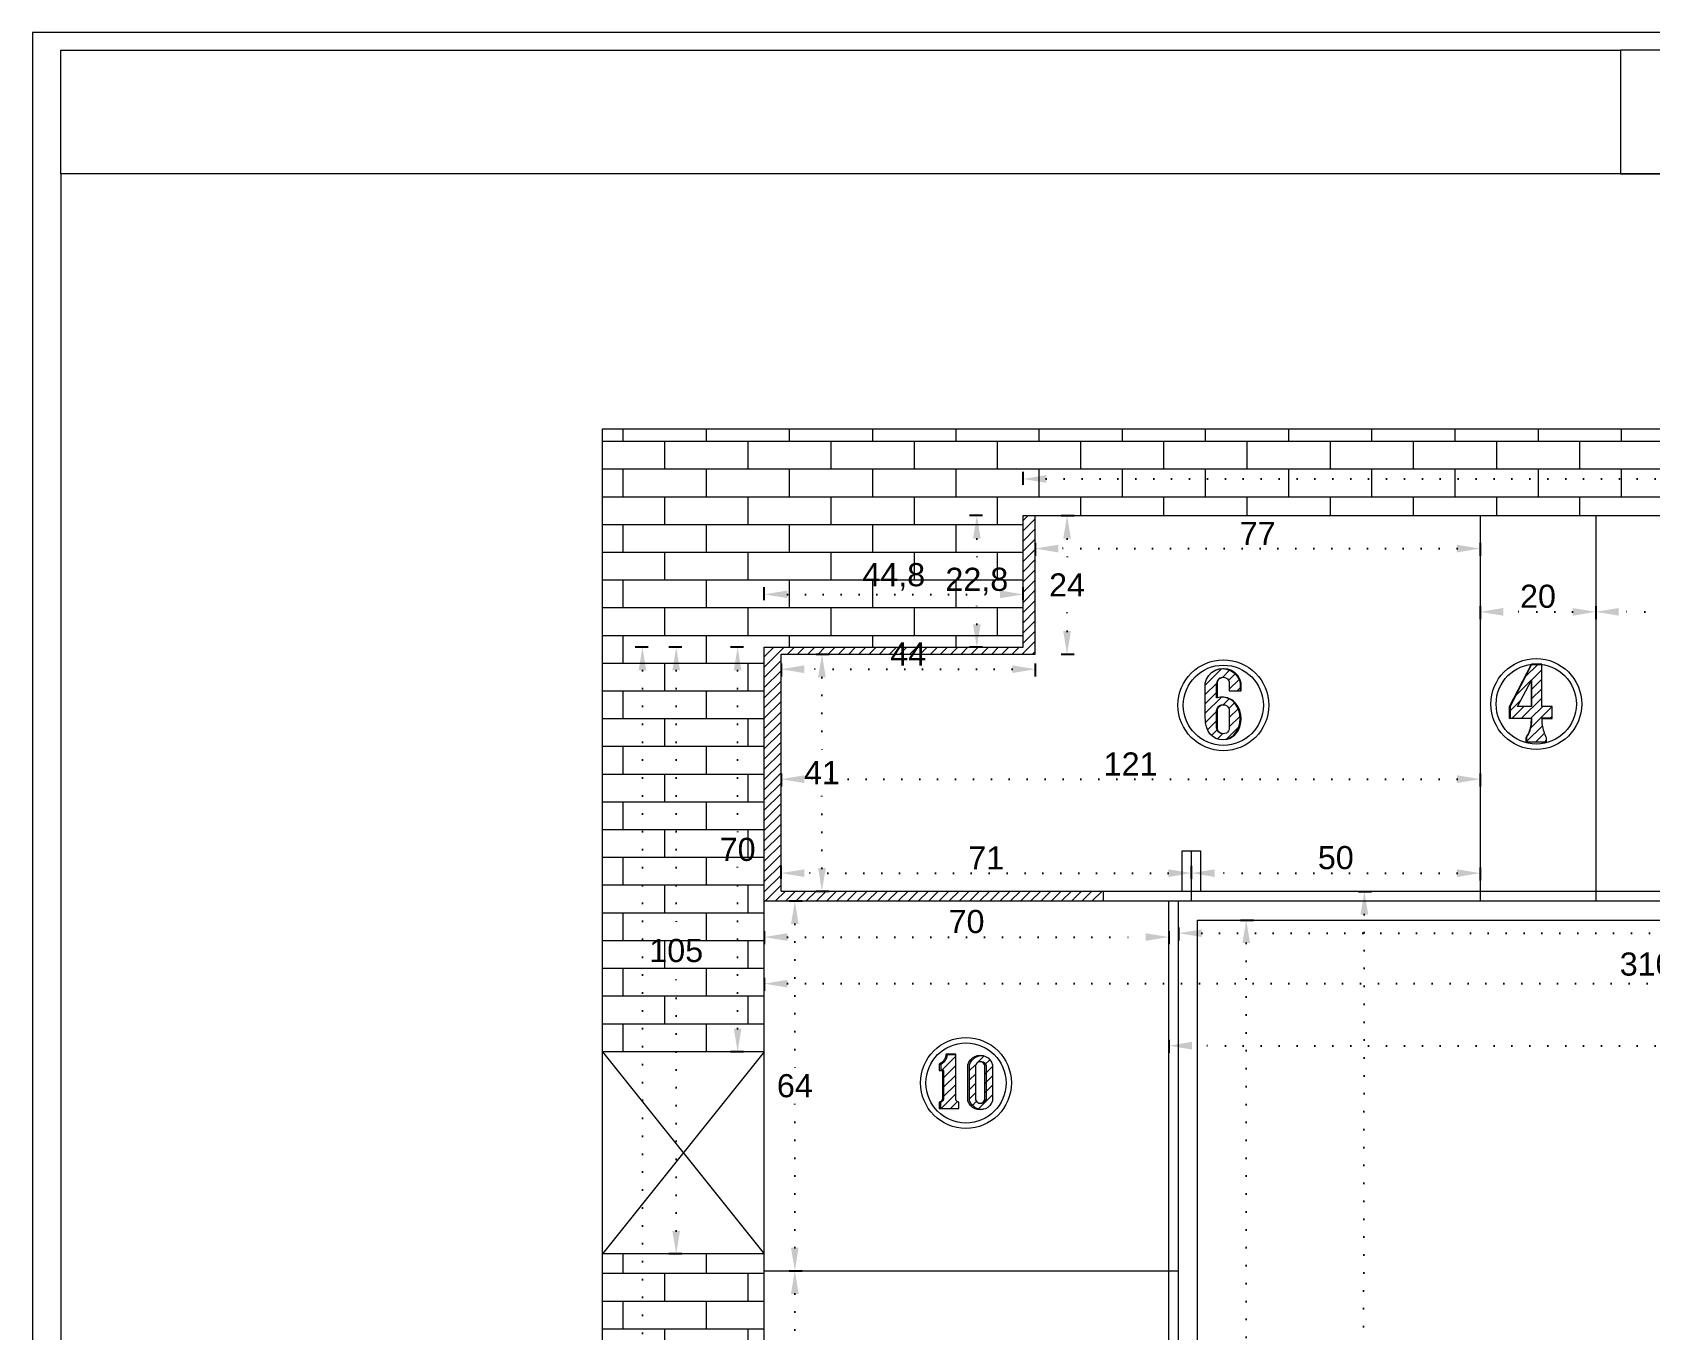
# Model space of a CAD drawing. Header units: inches. Extents: x 352 to 11605, y -941 to 2503.
# Drawn here: x 5554.4 to 5834.4, y -4.3 to 220.2 of the extents above; entities that cross this region are included whole.
import ezdxf

# ---------------------------------------------------------------- set-up
doc = ezdxf.new("R2010")
doc.units = ezdxf.units.IN
doc.header["$MEASUREMENT"] = 0
doc.linetypes.add('ACAD_ISO07W100', pattern=[3, 0, -3])
doc.styles.get("Standard").update_dxf_attribs({"font": 'arial.ttf'})
doc.dimstyles.new('ISO-25', dxfattribs={"dimtxt": 4, "dimasz": 4, "dimexe": 1.25, "dimexo": 0.625, "dimtad": 1, "dimtih": 1, "dimtoh": 1, "dimdec": 1, "dimtxsty": 'Standard', "dimcen": 2.5, "dimadec": 0, "dimazin": 0, "dimtfac": 1, "dimtdec": 1, "dimtmove": 0, "dimatfit": 3, "dimfxl": 1, "dimfxlon": 1, "dimarcsym": 0})
pattern_1 = [(45, (5129.4345, 584.2521), (-0.8148213, 0.8148213), [])]

# ---------------------------------------------------------------- blocks, each defined once
blk = doc.blocks.new('*D5')
at = {"color": 0, "lineweight": -2, "transparency": 16777216}
for p, q in [((5677.5, 113.75), (5675.25, 113.75)), ((5677.5, 43.75), (5675.25, 43.75))]:
    blk.add_line(p, q, dxfattribs=at)
at = {"color": 0, "linetype": 'ACAD_ISO07W100', "lineweight": -2, "transparency": 16777216}
for p, q in [((5676.5, 109.75), (5676.5, 81.42)), ((5676.5, 47.75), (5676.5, 76.09))]:
    blk.add_line(p, q, dxfattribs=at)
at = {"color": 0, "transparency": 16777216}
for points in [[(5675.83, 109.75), (5677.16, 109.75), (5676.5, 113.75)], [(5675.83, 47.75), (5677.16, 47.75), (5676.5, 43.75)]]:
    blk.add_solid(points, dxfattribs=at)
at = {"layer": 'Defpoints', "color": 0, "transparency": 16777216}
for p in [(5676.5, 113.75), (5681.12, 113.75), (5681.12, 43.75)]:
    blk.add_point(p, dxfattribs=at)
at = {"color": 0, "lineweight": 20, "transparency": 16777216, "insert": (5676.5, 78.75), "char_height": 4, "attachment_point": 5}
blk.add_mtext('70', dxfattribs=at)
blk = doc.blocks.new('*D6')
at = {"color": 0, "lineweight": -2, "transparency": 16777216}
for p, q in [((5666.87, 113.75), (5664.62, 113.75)), ((5666.87, 8.75), (5664.62, 8.75))]:
    blk.add_line(p, q, dxfattribs=at)
at = {"color": 0, "linetype": 'ACAD_ISO07W100', "lineweight": -2, "transparency": 16777216}
for p, q in [((5665.87, 109.75), (5665.87, 63.92)), ((5665.87, 12.75), (5665.87, 58.59))]:
    blk.add_line(p, q, dxfattribs=at)
at = {"color": 0, "transparency": 16777216}
for points in [[(5665.2, 109.75), (5666.53, 109.75), (5665.87, 113.75)], [(5665.2, 12.75), (5666.53, 12.75), (5665.87, 8.75)]]:
    blk.add_solid(points, dxfattribs=at)
at = {"layer": 'Defpoints', "color": 0, "transparency": 16777216}
for p in [(5681.12, 113.75), (5665.87, 8.75), (5681.12, 8.75)]:
    blk.add_point(p, dxfattribs=at)
at = {"color": 0, "lineweight": 20, "transparency": 16777216, "insert": (5665.87, 61.25), "char_height": 4, "attachment_point": 5}
blk.add_mtext('105', dxfattribs=at)
blk = doc.blocks.new('*D8')
at = {"color": 0, "lineweight": -2, "transparency": 16777216}
for p, q in [((5661.02, 113.75), (5658.77, 113.75)), ((5661.02, -141.05), (5658.77, -141.05))]:
    blk.add_line(p, q, dxfattribs=at)
at = {"color": 0, "linetype": 'ACAD_ISO07W100', "lineweight": -2, "transparency": 16777216}
for p, q in [((5660.02, 109.75), (5660.02, -10.62)), ((5660.02, -137.05), (5660.02, -16.67))]:
    blk.add_line(p, q, dxfattribs=at)
at = {"color": 0, "transparency": 16777216}
for points in [[(5659.36, 109.75), (5660.69, 109.75), (5660.02, 113.75)], [(5659.36, -137.05), (5660.69, -137.05), (5660.02, -141.05)]]:
    blk.add_solid(points, dxfattribs=at)
at = {"layer": 'Defpoints', "color": 0, "transparency": 16777216}
for p in [(5660.02, 113.75), (5681.12, 113.75), (5681.12, -141.05)]:
    blk.add_point(p, dxfattribs=at)
at = {"color": 0, "lineweight": 20, "transparency": 16777216, "insert": (5660.02, -13.65), "char_height": 4, "attachment_point": 5}
blk.add_mtext('254,8', dxfattribs=at)
blk = doc.blocks.new('*D10')
at = {"color": 0, "lineweight": -2, "transparency": 16777216}
for p, q in [((5681.12, 121.92), (5681.12, 124.17)), ((5725.92, 121.92), (5725.92, 124.17))]:
    blk.add_line(p, q, dxfattribs=at)
at = {"color": 0, "linetype": 'ACAD_ISO07W100', "lineweight": -2, "transparency": 16777216}
blk.add_line((5685.12, 122.92), (5721.92, 122.92), dxfattribs=at)
at = {"color": 0, "transparency": 16777216}
for points in [[(5685.12, 123.59), (5685.12, 122.25), (5681.12, 122.92)], [(5721.92, 123.59), (5721.92, 122.25), (5725.92, 122.92)]]:
    blk.add_solid(points, dxfattribs=at)
at = {"layer": 'Defpoints', "color": 0, "transparency": 16777216}
for p in [(5725.92, 122.92), (5681.12, 113.75), (5725.92, 113.75)]:
    blk.add_point(p, dxfattribs=at)
at = {"color": 0, "lineweight": 20, "transparency": 16777216, "insert": (5703.52, 125.95), "char_height": 4, "attachment_point": 5}
blk.add_mtext('44,8', dxfattribs=at)
blk = doc.blocks.new('*D11')
at = {"color": 0, "lineweight": -2, "transparency": 16777216}
for p, q in [((5718.9, 136.55), (5716.65, 136.55)), ((5718.9, 113.75), (5716.65, 113.75))]:
    blk.add_line(p, q, dxfattribs=at)
at = {"color": 0, "linetype": 'ACAD_ISO07W100', "lineweight": -2, "transparency": 16777216}
for p, q in [((5717.9, 132.55), (5717.9, 128.18)), ((5717.9, 117.75), (5717.9, 122.13))]:
    blk.add_line(p, q, dxfattribs=at)
at = {"color": 0, "transparency": 16777216}
for points in [[(5717.24, 132.55), (5718.57, 132.55), (5717.9, 136.55)], [(5717.24, 117.75), (5718.57, 117.75), (5717.9, 113.75)]]:
    blk.add_solid(points, dxfattribs=at)
at = {"layer": 'Defpoints', "color": 0, "transparency": 16777216}
for p in [(5717.9, 136.55), (5725.92, 136.55), (5725.92, 113.75)]:
    blk.add_point(p, dxfattribs=at)
at = {"color": 0, "lineweight": 20, "transparency": 16777216, "insert": (5717.9, 125.15), "char_height": 4, "attachment_point": 5}
blk.add_mtext('22,8', dxfattribs=at)
blk = doc.blocks.new('*D12')
at = {"color": 0, "lineweight": -2, "transparency": 16777216}
for p, q in [((5725.92, 141.89), (5725.92, 144.14)), ((5986.92, 141.89), (5986.92, 144.14))]:
    blk.add_line(p, q, dxfattribs=at)
at = {"color": 0, "linetype": 'ACAD_ISO07W100', "lineweight": -2, "transparency": 16777216}
blk.add_line((5729.92, 142.89), (5982.92, 142.89), dxfattribs=at)
at = {"color": 0, "transparency": 16777216}
for points in [[(5729.92, 143.55), (5729.92, 142.22), (5725.92, 142.89)], [(5982.92, 143.55), (5982.92, 142.22), (5986.92, 142.89)]]:
    blk.add_solid(points, dxfattribs=at)
at = {"layer": 'Defpoints', "color": 0, "transparency": 16777216}
for p in [(5986.92, 142.89), (5725.92, 136.55), (5986.92, 136.55)]:
    blk.add_point(p, dxfattribs=at)
at = {"color": 0, "lineweight": 20, "transparency": 16777216, "insert": (5858.22, 145.55), "char_height": 4, "attachment_point": 5}
blk.add_mtext('261', dxfattribs=at)
blk = doc.blocks.new('*D16')
at = {"color": 0, "lineweight": -2, "transparency": 16777216}
for p, q in [((5685.4, 69.85), (5687.65, 69.85)), ((5685.4, 5.85), (5687.65, 5.85))]:
    blk.add_line(p, q, dxfattribs=at)
at = {"color": 0, "linetype": 'ACAD_ISO07W100', "lineweight": -2, "transparency": 16777216}
for p, q in [((5686.4, 65.85), (5686.4, 40.52)), ((5686.4, 9.85), (5686.4, 35.19))]:
    blk.add_line(p, q, dxfattribs=at)
at = {"color": 0, "transparency": 16777216}
for points in [[(5685.73, 65.85), (5687.06, 65.85), (5686.4, 69.85)], [(5685.73, 9.85), (5687.06, 9.85), (5686.4, 5.85)]]:
    blk.add_solid(points, dxfattribs=at)
at = {"layer": 'Defpoints', "color": 0, "transparency": 16777216}
for p in [(5681.12, 69.85), (5681.12, 5.85), (5686.4, 5.85)]:
    blk.add_point(p, dxfattribs=at)
at = {"color": 0, "lineweight": 20, "transparency": 16777216, "insert": (5686.4, 37.85), "char_height": 4, "attachment_point": 5}
blk.add_mtext('64', dxfattribs=at)
blk = doc.blocks.new('*D17')
at = {"color": 0, "lineweight": -2, "transparency": 16777216}
for p, q in [((5685.4, 5.85), (5687.65, 5.85)), ((5685.4, -75.35), (5687.65, -75.35))]:
    blk.add_line(p, q, dxfattribs=at)
at = {"color": 0, "linetype": 'ACAD_ISO07W100', "lineweight": -2, "transparency": 16777216}
for p, q in [((5686.4, 1.85), (5686.4, -31.72)), ((5686.4, -71.35), (5686.4, -37.77))]:
    blk.add_line(p, q, dxfattribs=at)
at = {"color": 0, "transparency": 16777216}
for points in [[(5685.73, 1.85), (5687.06, 1.85), (5686.4, 5.85)], [(5685.73, -71.35), (5687.06, -71.35), (5686.4, -75.35)]]:
    blk.add_solid(points, dxfattribs=at)
at = {"layer": 'Defpoints', "color": 0, "transparency": 16777216}
for p in [(5681.12, 5.85), (5681.12, -75.35), (5686.4, -75.35)]:
    blk.add_point(p, dxfattribs=at)
at = {"color": 0, "lineweight": 20, "transparency": 16777216, "insert": (5686.4, -34.75), "char_height": 4, "attachment_point": 5}
blk.add_mtext('81,2', dxfattribs=at)
blk = doc.blocks.new('*D18')
at = {"color": 0, "lineweight": -2, "transparency": 16777216}
for p, q in [((5752.82, 65.27), (5752.82, 63.02)), ((5989.52, 65.27), (5989.52, 63.02))]:
    blk.add_line(p, q, dxfattribs=at)
at = {"color": 0, "linetype": 'ACAD_ISO07W100', "lineweight": -2, "transparency": 16777216}
blk.add_line((5756.82, 64.27), (5985.52, 64.27), dxfattribs=at)
at = {"color": 0, "transparency": 16777216}
for points in [[(5756.82, 64.93), (5756.82, 63.6), (5752.82, 64.27)], [(5985.52, 64.93), (5985.52, 63.6), (5989.52, 64.27)]]:
    blk.add_solid(points, dxfattribs=at)
at = {"layer": 'Defpoints', "color": 0, "transparency": 16777216}
for p in [(5752.82, 69.85), (5989.52, 69.85), (5989.52, 64.27)]:
    blk.add_point(p, dxfattribs=at)
at = {"color": 0, "lineweight": 20, "transparency": 16777216, "insert": (5871.17, 67.3), "char_height": 4, "attachment_point": 5}
blk.add_mtext('236,7', dxfattribs=at)
blk = doc.blocks.new('*D19')
at = {"color": 0, "lineweight": -2, "transparency": 16777216}
for p, q in [((5755.04, 73.67), (5755.04, 75.92)), ((5805.02, 75.67), (5805.02, 73.42))]:
    blk.add_line(p, q, dxfattribs=at)
at = {"color": 0, "linetype": 'ACAD_ISO07W100', "lineweight": -2, "transparency": 16777216}
blk.add_line((5801.02, 74.67), (5759.04, 74.67), dxfattribs=at)
at = {"color": 0, "transparency": 16777216}
for points in [[(5759.04, 75.33), (5759.04, 74), (5755.04, 74.67)], [(5801.02, 75.33), (5801.02, 74), (5805.02, 74.67)]]:
    blk.add_solid(points, dxfattribs=at)
at = {"layer": 'Defpoints', "color": 0, "transparency": 16777216}
for p in [(5805.02, 136.55), (5755.04, 74.67), (5755.04, 71.55)]:
    blk.add_point(p, dxfattribs=at)
at = {"color": 0, "lineweight": 20, "transparency": 16777216, "insert": (5780.03, 77.33), "char_height": 4, "attachment_point": 5}
blk.add_mtext('50', dxfattribs=at)
blk = doc.blocks.new('*D20')
at = {"color": 0, "lineweight": -2, "transparency": 16777216}
for p, q in [((5805.02, 120.89), (5805.02, 118.64)), ((5825.02, 120.89), (5825.02, 118.64))]:
    blk.add_line(p, q, dxfattribs=at)
at = {"color": 0, "linetype": 'ACAD_ISO07W100', "lineweight": -2, "transparency": 16777216}
blk.add_line((5821.02, 119.89), (5809.02, 119.89), dxfattribs=at)
at = {"color": 0, "transparency": 16777216}
for points in [[(5809.02, 120.56), (5809.02, 119.22), (5805.02, 119.89)], [(5821.02, 120.56), (5821.02, 119.22), (5825.02, 119.89)]]:
    blk.add_solid(points, dxfattribs=at)
at = {"layer": 'Defpoints', "color": 0, "transparency": 16777216}
for p in [(5805.02, 136.55), (5825.02, 136.55), (5805.02, 119.89)]:
    blk.add_point(p, dxfattribs=at)
at = {"color": 0, "lineweight": 20, "transparency": 16777216, "insert": (5815.02, 122.56), "char_height": 4, "attachment_point": 5}
blk.add_mtext('20', dxfattribs=at)
blk = doc.blocks.new('*D21')
at = {"color": 0, "lineweight": -2, "transparency": 16777216}
for p, q in [((5825.02, 120.89), (5825.02, 118.64)), ((5915.02, 120.89), (5915.02, 118.64))]:
    blk.add_line(p, q, dxfattribs=at)
at = {"color": 0, "linetype": 'ACAD_ISO07W100', "lineweight": -2, "transparency": 16777216}
blk.add_line((5911.02, 119.89), (5829.02, 119.89), dxfattribs=at)
at = {"color": 0, "transparency": 16777216}
for points in [[(5829.02, 120.56), (5829.02, 119.22), (5825.02, 119.89)], [(5911.02, 120.56), (5911.02, 119.22), (5915.02, 119.89)]]:
    blk.add_solid(points, dxfattribs=at)
at = {"layer": 'Defpoints', "color": 0, "transparency": 16777216}
for p in [(5825.02, 136.55), (5915.02, 136.55), (5825.02, 119.89)]:
    blk.add_point(p, dxfattribs=at)
at = {"color": 0, "lineweight": 20, "transparency": 16777216, "insert": (5870.02, 122.56), "char_height": 4, "attachment_point": 5}
blk.add_mtext('90', dxfattribs=at)
blk = doc.blocks.new('*D100')
at = {"color": 0, "lineweight": -2, "transparency": 16777216}
for p, q in [((5728.02, 131.84), (5728.02, 129.59)), ((5805.02, 131.84), (5805.02, 129.59))]:
    blk.add_line(p, q, dxfattribs=at)
at = {"color": 0, "linetype": 'ACAD_ISO07W100', "lineweight": -2, "transparency": 16777216}
blk.add_line((5801.02, 130.84), (5732.02, 130.84), dxfattribs=at)
at = {"color": 0, "transparency": 16777216}
for points in [[(5732.02, 131.51), (5732.02, 130.17), (5728.02, 130.84)], [(5801.02, 131.51), (5801.02, 130.17), (5805.02, 130.84)]]:
    blk.add_solid(points, dxfattribs=at)
at = {"layer": 'Defpoints', "color": 0, "transparency": 16777216}
for p in [(5728.02, 136.55), (5805.02, 136.55), (5728.02, 130.84)]:
    blk.add_point(p, dxfattribs=at)
at = {"color": 0, "lineweight": 20, "transparency": 16777216, "insert": (5766.52, 133.46), "char_height": 4, "attachment_point": 5}
blk.add_mtext('77', dxfattribs=at)
blk = doc.blocks.new('*D101')
at = {"color": 0, "lineweight": -2, "transparency": 16777216}
for p, q in [((5732.52, 136.55), (5734.77, 136.55)), ((5732.52, 112.55), (5734.77, 112.55))]:
    blk.add_line(p, q, dxfattribs=at)
at = {"color": 0, "linetype": 'ACAD_ISO07W100', "lineweight": -2, "transparency": 16777216}
for p, q in [((5733.52, 132.55), (5733.52, 127.19)), ((5733.52, 116.55), (5733.52, 121.92))]:
    blk.add_line(p, q, dxfattribs=at)
at = {"color": 0, "transparency": 16777216}
for points in [[(5732.85, 132.55), (5734.19, 132.55), (5733.52, 136.55)], [(5732.85, 116.55), (5734.19, 116.55), (5733.52, 112.55)]]:
    blk.add_solid(points, dxfattribs=at)
at = {"layer": 'Defpoints', "color": 0, "transparency": 16777216}
for p in [(5727.92, 136.55), (5727.92, 112.55), (5733.52, 112.55)]:
    blk.add_point(p, dxfattribs=at)
at = {"color": 0, "lineweight": 20, "transparency": 16777216, "insert": (5733.52, 124.55), "char_height": 4, "attachment_point": 5}
blk.add_mtext('24', dxfattribs=at)
blk = doc.blocks.new('*D102')
at = {"color": 0, "lineweight": -2, "transparency": 16777216}
for p, q in [((5684.02, 110.96), (5684.02, 108.71)), ((5728.02, 110.96), (5728.02, 108.71))]:
    blk.add_line(p, q, dxfattribs=at)
at = {"color": 0, "linetype": 'ACAD_ISO07W100', "lineweight": -2, "transparency": 16777216}
blk.add_line((5724.02, 109.96), (5688.02, 109.96), dxfattribs=at)
at = {"color": 0, "transparency": 16777216}
for points in [[(5688.02, 110.63), (5688.02, 109.29), (5684.02, 109.96)], [(5724.02, 110.63), (5724.02, 109.29), (5728.02, 109.96)]]:
    blk.add_solid(points, dxfattribs=at)
at = {"layer": 'Defpoints', "color": 0, "transparency": 16777216}
for p in [(5684.02, 112.55), (5728.02, 112.55), (5684.02, 109.96)]:
    blk.add_point(p, dxfattribs=at)
at = {"color": 0, "lineweight": 20, "transparency": 16777216, "insert": (5706.02, 112.59), "char_height": 4, "attachment_point": 5}
blk.add_mtext('44', dxfattribs=at)
blk = doc.blocks.new('*D103')
at = {"color": 0, "lineweight": -2, "transparency": 16777216}
for p, q in [((5690.09, 112.55), (5692.34, 112.55)), ((5690.09, 71.55), (5692.34, 71.55))]:
    blk.add_line(p, q, dxfattribs=at)
at = {"color": 0, "linetype": 'ACAD_ISO07W100', "lineweight": -2, "transparency": 16777216}
for p, q in [((5691.09, 108.55), (5691.09, 94.69)), ((5691.09, 75.55), (5691.09, 89.42))]:
    blk.add_line(p, q, dxfattribs=at)
at = {"color": 0, "transparency": 16777216}
for points in [[(5690.43, 108.55), (5691.76, 108.55), (5691.09, 112.55)], [(5690.43, 75.55), (5691.76, 75.55), (5691.09, 71.55)]]:
    blk.add_solid(points, dxfattribs=at)
at = {"layer": 'Defpoints', "color": 0, "transparency": 16777216}
for p in [(5684.02, 112.55), (5684.02, 71.55), (5691.09, 71.55)]:
    blk.add_point(p, dxfattribs=at)
at = {"color": 0, "lineweight": 20, "transparency": 16777216, "insert": (5691.09, 92.05), "char_height": 4, "attachment_point": 5}
blk.add_mtext('41', dxfattribs=at)
blk = doc.blocks.new('*D104')
at = {"color": 0, "lineweight": -2, "transparency": 16777216}
for p, q in [((5684.02, 91.93), (5684.02, 89.68)), ((5805.02, 91.93), (5805.02, 89.68))]:
    blk.add_line(p, q, dxfattribs=at)
at = {"color": 0, "linetype": 'ACAD_ISO07W100', "lineweight": -2, "transparency": 16777216}
blk.add_line((5801.02, 90.93), (5688.02, 90.93), dxfattribs=at)
at = {"color": 0, "transparency": 16777216}
for points in [[(5688.02, 91.6), (5688.02, 90.26), (5684.02, 90.93)], [(5801.02, 91.6), (5801.02, 90.26), (5805.02, 90.93)]]:
    blk.add_solid(points, dxfattribs=at)
at = {"layer": 'Defpoints', "color": 0, "transparency": 16777216}
for p in [(5684.02, 103.2), (5805.02, 103.2), (5684.02, 90.93)]:
    blk.add_point(p, dxfattribs=at)
at = {"color": 0, "lineweight": 20, "transparency": 16777216, "insert": (5744.52, 93.56), "char_height": 4, "attachment_point": 5}
blk.add_mtext('121', dxfattribs=at)
blk = doc.blocks.new('*D105')
at = {"color": 0, "lineweight": -2, "transparency": 16777216}
for p, q in [((5684.02, 73.67), (5684.02, 75.92)), ((5755.04, 73.67), (5755.04, 75.92))]:
    blk.add_line(p, q, dxfattribs=at)
at = {"color": 0, "linetype": 'ACAD_ISO07W100', "lineweight": -2, "transparency": 16777216}
blk.add_line((5751.04, 74.67), (5688.02, 74.67), dxfattribs=at)
at = {"color": 0, "transparency": 16777216}
for points in [[(5688.02, 75.33), (5688.02, 74), (5684.02, 74.67)], [(5751.04, 75.33), (5751.04, 74), (5755.04, 74.67)]]:
    blk.add_solid(points, dxfattribs=at)
at = {"layer": 'Defpoints', "color": 0, "transparency": 16777216}
for p in [(5684.02, 74.67), (5684.02, 71.55), (5755.04, 71.55)]:
    blk.add_point(p, dxfattribs=at)
at = {"color": 0, "lineweight": 20, "transparency": 16777216, "insert": (5719.53, 77.3), "char_height": 4, "attachment_point": 5}
blk.add_mtext('71', dxfattribs=at)
blk = doc.blocks.new('*D268')
at = {"color": 0, "lineweight": -2, "transparency": 16777216}
for p, q in [((5681.12, 64.6), (5681.12, 62.35)), ((5751.12, 64.6), (5751.12, 62.35))]:
    blk.add_line(p, q, dxfattribs=at)
at = {"color": 0, "linetype": 'ACAD_ISO07W100', "lineweight": -2, "transparency": 16777216}
blk.add_line((5685.12, 63.6), (5747.12, 63.6), dxfattribs=at)
at = {"color": 0, "transparency": 16777216}
for points in [[(5685.12, 64.27), (5685.12, 62.94), (5681.12, 63.6)], [(5747.12, 64.27), (5747.12, 62.94), (5751.12, 63.6)]]:
    blk.add_solid(points, dxfattribs=at)
at = {"layer": 'Defpoints', "color": 0, "transparency": 16777216}
for p in [(5681.12, 69.85), (5751.12, 69.85), (5751.12, 63.6)]:
    blk.add_point(p, dxfattribs=at)
at = {"color": 0, "lineweight": 20, "transparency": 16777216, "insert": (5716.12, 66.27), "char_height": 4, "attachment_point": 5}
blk.add_mtext('70', dxfattribs=at)
blk = doc.blocks.new('*D370')
at = {"color": 0, "lineweight": -2, "transparency": 16777216}
for p, q in [((5763.53, 66.55), (5765.78, 66.55)), ((5763.53, -139.35), (5765.78, -139.35))]:
    blk.add_line(p, q, dxfattribs=at)
at = {"color": 0, "linetype": 'ACAD_ISO07W100', "lineweight": -2, "transparency": 16777216}
for p, q in [((5764.53, 62.55), (5764.53, -33.37)), ((5764.53, -135.35), (5764.53, -39.42))]:
    blk.add_line(p, q, dxfattribs=at)
at = {"color": 0, "transparency": 16777216}
for points in [[(5763.86, 62.55), (5765.19, 62.55), (5764.53, 66.55)], [(5763.86, -135.35), (5765.19, -135.35), (5764.53, -139.35)]]:
    blk.add_solid(points, dxfattribs=at)
at = {"layer": 'Defpoints', "color": 0, "transparency": 16777216}
for p in [(5756.12, 66.55), (5764.53, 66.55), (5756.12, -139.35)]:
    blk.add_point(p, dxfattribs=at)
at = {"color": 0, "lineweight": 20, "transparency": 16777216, "insert": (5764.53, -36.4), "char_height": 4, "attachment_point": 5}
blk.add_mtext('205,9', dxfattribs=at)
blk = doc.blocks.new('*D371')
at = {"color": 0, "lineweight": -2, "transparency": 16777216}
for p, q in [((5681.12, 56.54), (5681.12, 54.29)), ((5991.22, 56.54), (5991.22, 54.29))]:
    blk.add_line(p, q, dxfattribs=at)
at = {"color": 0, "linetype": 'ACAD_ISO07W100', "lineweight": -2, "transparency": 16777216}
blk.add_line((5685.12, 55.54), (5987.22, 55.54), dxfattribs=at)
at = {"color": 0, "transparency": 16777216}
for points in [[(5685.12, 56.2), (5685.12, 54.87), (5681.12, 55.54)], [(5987.22, 56.2), (5987.22, 54.87), (5991.22, 55.54)]]:
    blk.add_solid(points, dxfattribs=at)
at = {"layer": 'Defpoints', "color": 0, "transparency": 16777216}
for p in [(5681.12, 69.85), (5991.22, 69.85), (5991.22, 55.54)]:
    blk.add_point(p, dxfattribs=at)
at = {"color": 0, "lineweight": 20, "transparency": 16777216, "insert": (5836.17, 58.56), "char_height": 4, "attachment_point": 5}
blk.add_mtext('310,1', dxfattribs=at)
blk = doc.blocks.new('*D443')
at = {"color": 0, "lineweight": -2, "transparency": 16777216}
for p, q in [((5751.12, 45.8), (5751.12, 43.55)), ((5991.22, 45.8), (5991.22, 43.55))]:
    blk.add_line(p, q, dxfattribs=at)
at = {"color": 0, "linetype": 'ACAD_ISO07W100', "lineweight": -2, "transparency": 16777216}
blk.add_line((5987.22, 44.8), (5755.12, 44.8), dxfattribs=at)
at = {"color": 0, "transparency": 16777216}
for points in [[(5755.12, 45.47), (5755.12, 44.14), (5751.12, 44.8)], [(5987.22, 45.47), (5987.22, 44.14), (5991.22, 44.8)]]:
    blk.add_solid(points, dxfattribs=at)
at = {"layer": 'Defpoints', "color": 0, "transparency": 16777216}
for p in [(5751.12, 69.85), (5991.22, 69.85), (5751.12, 44.8)]:
    blk.add_point(p, dxfattribs=at)
at = {"color": 0, "lineweight": 20, "transparency": 16777216, "insert": (5871.17, 47.83), "char_height": 4, "attachment_point": 5}
blk.add_mtext('240,1', dxfattribs=at)
blk = doc.blocks.new('*D444')
at = {"color": 0, "lineweight": -2, "transparency": 16777216}
for p, q in [((5783.98, 71.5), (5786.23, 71.5)), ((5783.47, -203), (5785.72, -203))]:
    blk.add_line(p, q, dxfattribs=at)
at = {"color": 0, "linetype": 'ACAD_ISO07W100', "lineweight": -2, "transparency": 16777216}
for p, q in [((5784.97, 67.5), (5784.76, -48.91)), ((5784.47, -199), (5784.74, -54.97))]:
    blk.add_line(p, q, dxfattribs=at)
at = {"color": 0, "transparency": 16777216}
for points in [[(5784.31, 67.5), (5785.64, 67.5), (5784.98, 71.5)], [(5783.81, -199), (5785.14, -199), (5784.47, -203)]]:
    blk.add_solid(points, dxfattribs=at)
at = {"layer": 'Defpoints', "color": 0, "transparency": 16777216}
for p in [(5756.64, 71.55), (5756.12, -202.95), (5784.47, -203)]:
    blk.add_point(p, dxfattribs=at)
at = {"color": 0, "lineweight": 20, "transparency": 16777216, "insert": (5784.75, -51.94), "char_height": 4, "attachment_point": 5}
blk.add_mtext('274,5', dxfattribs=at)
blk = doc.blocks.new('*D445')
at = {"color": 0, "lineweight": -2, "transparency": 16777216}
for p, q in [((6141.35, 71.55), (6143.6, 71.55)), ((6141.35, -139.35), (6143.6, -139.35))]:
    blk.add_line(p, q, dxfattribs=at)
at = {"color": 0, "linetype": 'ACAD_ISO07W100', "lineweight": -2, "transparency": 16777216}
for p, q in [((6142.35, 67.55), (6142.35, -30.87)), ((6142.35, -135.35), (6142.35, -36.92))]:
    blk.add_line(p, q, dxfattribs=at)
at = {"color": 0, "transparency": 16777216}
for points in [[(6141.69, 67.55), (6143.02, 67.55), (6142.35, 71.55)], [(6141.69, -135.35), (6143.02, -135.35), (6142.35, -139.35)]]:
    blk.add_solid(points, dxfattribs=at)
at = {"layer": 'Defpoints', "color": 0, "transparency": 16777216}
for p in [(5989.52, 71.55), (6142.35, 71.55), (5756.12, -139.35)]:
    blk.add_point(p, dxfattribs=at)
at = {"color": 0, "lineweight": 20, "transparency": 16777216, "insert": (6142.35, -33.9), "char_height": 4, "attachment_point": 5}
blk.add_mtext('210,9', dxfattribs=at)

msp = doc.modelspace()

# ---------------------------------------------------------------- hatches: boundary and pattern name
at = {"lineweight": 20}
h = msp.add_hatch(dxfattribs=at)
h.set_pattern_fill('AR-BRSTD', color=256, scale=1.8)
h.set_pattern_definition([(0, (62.292, -565.8703), (0, 4.8006), []), (90, (62.292, -565.87), (-7.2, 4.8006), [4.8006, -4.8006])])
h.paths.add_polyline_path([(5681.12, -78.05), (5653.12, -78.05), (5653.12, -201.25), (5689.82, -201.25), (5689.82, -141.05), (5681.12, -141.05)])
h.paths.add_polyline_path([(5681.12, 8.75), (5653.12, 8.75), (5653.12, -46.05), (5681.12, -46.05)])
h.paths.add_polyline_path([(5681.12, 113.75), (5725.92, 113.75), (5725.92, 136.55), (5923.92, 136.55), (5923.92, 151.55), (5653.12, 151.55), (5653.12, 43.75), (5681.12, 43.75)])
h.paths.add_polyline_path([(5986.92, 177.95), (6101.22, 177.95), (6101.22, 192.95), (5971.92, 192.95), (5971.92, 151.55), (5926.92, 151.55), (5926.92, 136.55), (5986.92, 136.55)])
h = msp.add_hatch(dxfattribs=at)
h.set_pattern_fill('ANSI31', color=256, scale=10)
h.set_pattern_definition([(45, (564.2989, -565.8703), (-0.88388348, 0.88388348), [])])
h.paths.add_polyline_path([(5681.12, 69.85), (5739.82, 69.85), (5739.82, 71.55), (5684.02, 71.55), (5684.02, 112.55), (5728.02, 112.55), (5728.02, 136.55), (5725.92, 136.55), (5725.92, 113.75), (5681.12, 113.75)])
h = msp.add_hatch(dxfattribs=at)
h.set_pattern_fill('ANSI31', color=256, scale=9.218651)
h.set_pattern_definition([(45, (5100.6698, 649.8654), (-0.8148213, 0.8148213), [])])
h.paths.add_polyline_path([(5762.55, 104.06), (5762.36, 104.27), (5762.14, 104.47), (5761.91, 104.64), (5761.66, 104.79), (5761.4, 104.91), (5761.12, 105.01), (5760.84, 105.07), (5760.55, 105.11), (5760.26, 105.13), (5760.07, 105.11), (5759.81, 105.07), (5759.53, 105), (5759.41, 104.99), (5759.41, 107.5), (5759.44, 107.76), (5759.55, 108.01), (5759.71, 108.23), (5759.92, 108.39), (5760.17, 108.49), (5760.3, 108.54), (5760.57, 108.57), (5760.83, 108.54), (5761.09, 108.43), (5761.3, 108.27), (5761.47, 108.05), (5761.57, 107.8), (5761.6, 107.53), (5761.6, 106.24), (5763.5, 106.24), (5763.5, 107.5), (5763.29, 108.19), (5762.93, 108.81), (5762.43, 109.33), (5761.82, 109.73), (5761.14, 109.97), (5760.44, 110.06), (5760.43, 110.06), (5759.71, 109.97), (5759.1, 109.75), (5758.54, 109.38), (5758.03, 108.86), (5757.66, 108.23), (5757.45, 107.53), (5757.45, 101.5), (5757.46, 101.24), (5757.47, 100.98), (5757.5, 100.73), (5757.54, 100.47), (5757.59, 100.22), (5757.65, 99.97), (5757.7, 99.81), (5757.94, 99.23), (5758.3, 98.72), (5758.76, 98.29), (5759.23, 98.02), (5759.78, 97.84), (5760.39, 97.77), (5761.01, 97.84), (5761.6, 98.03), (5762.14, 98.35), (5762.3, 98.5), (5762.55, 98.76), (5762.96, 99.35), (5763.26, 100), (5763.44, 100.69), (5763.5, 101.41), (5763.44, 102.12), (5763.26, 102.82), (5762.96, 103.47)])
h.paths.add_polyline_path([(5759.44, 103.04), (5759.55, 103.29), (5759.71, 103.5), (5759.92, 103.67), (5760.17, 103.77), (5760.44, 103.8), (5760.57, 103.8), (5760.83, 103.77), (5761.09, 103.66), (5761.3, 103.5), (5761.47, 103.28), (5761.57, 103.03), (5761.6, 102.76), (5761.6, 99.81), (5761.57, 99.54), (5761.47, 99.29), (5761.3, 99.08), (5761.09, 98.91), (5760.83, 98.81), (5760.57, 98.77), (5760.3, 98.81), (5760.17, 98.86), (5760.05, 98.91), (5759.92, 98.96), (5759.71, 99.12), (5759.55, 99.34), (5759.44, 99.59), (5759.41, 99.85), (5759.41, 102.77)], flags=16)
h = msp.add_hatch(dxfattribs=at)
h.set_pattern_fill('ANSI31', color=256, scale=9.218651)
h.set_pattern_definition([(45, (5120.0075, 649.4548), (-0.8148213, 0.8148213), [])])
h.paths.add_polyline_path([(5815.67, 110.79), (5813.93, 110.79), (5810.19, 103.51), (5810.19, 101.46), (5813.93, 101.46), (5813.93, 101.16), (5813.92, 100.9), (5813.9, 100.64), (5813.87, 100.38), (5813.83, 100.12), (5813.77, 99.86), (5813.7, 99.61), (5813.62, 99.36), (5813.53, 99.12), (5813.42, 98.88), (5813.31, 98.64), (5813.18, 98.41), (5813.04, 98.19), (5813.04, 97.41), (5816.46, 97.41), (5816.46, 98.13), (5816.34, 98.39), (5816.22, 98.65), (5816.12, 98.92), (5816.03, 99.19), (5815.94, 99.46), (5815.87, 99.74), (5815.81, 100.02), (5815.76, 100.3), (5815.72, 100.58), (5815.69, 100.86), (5815.67, 101.15), (5815.67, 101.46), (5817.46, 101.46), (5817.46, 103.5), (5815.67, 103.5)])
h.paths.add_polyline_path([(5813.88, 108.07), (5813.93, 108.03), (5813.93, 103.51), (5813.88, 103.5), (5811.49, 103.5)], flags=16)
h = msp.add_hatch(dxfattribs=at)
h.set_pattern_fill('ANSI31', color=256, scale=9.218651)
h.set_pattern_definition(pattern_1)
h.paths.add_polyline_path([(5714.65, 35.06), (5714.58, 35.09), (5714.51, 35.13), (5714.45, 35.18), (5714.4, 35.23), (5714.35, 35.3), (5714.31, 35.36), (5714.28, 35.43), (5714.26, 35.51), (5714.24, 35.58), (5714.24, 35.66), (5714.24, 43.3), (5712.81, 43.3), (5712.78, 43.12), (5712.75, 42.94), (5712.7, 42.77), (5712.63, 42.61), (5712.55, 42.44), (5712.45, 42.29), (5712.35, 42.15), (5712.23, 42.01), (5712.1, 41.89), (5711.96, 41.78), (5711.81, 41.68), (5711.65, 41.59), (5711.65, 40.51), (5711.96, 40.51), (5712.2, 40.49), (5712.2, 35.69), (5712.19, 35.61), (5712.17, 35.54), (5712.15, 35.47), (5712.11, 35.4), (5712.07, 35.34), (5712.03, 35.28), (5711.98, 35.23), (5711.92, 35.18), (5711.86, 35.14), (5711.79, 35.1), (5711.72, 35.07), (5711.65, 35.05), (5711.65, 33.95), (5714.79, 33.95), (5714.79, 35.02), (5714.72, 35.03)])
h = msp.add_hatch(dxfattribs=at)
h.set_pattern_fill('ANSI31', color=256, scale=9.218651)
h.set_pattern_definition(pattern_1)
h.paths.add_polyline_path([(5716.66, 41.46), (5716.66, 35.24), (5716.86, 34.83), (5717.14, 34.47), (5717.49, 34.17), (5717.89, 33.95), (5718.32, 33.81), (5718.77, 33.77), (5719.02, 33.79), (5719.38, 33.9), (5719.78, 34.13), (5720.13, 34.43), (5720.41, 34.79), (5720.62, 35.2), (5720.62, 41.49), (5720.45, 41.95), (5720.18, 42.35), (5719.84, 42.69), (5719.42, 42.95), (5719.02, 43.09), (5718.77, 43.11), (5718.3, 43.06), (5717.84, 42.9), (5717.43, 42.65), (5717.09, 42.32), (5716.83, 41.91)])
h.paths.add_polyline_path([(5719.3, 35.27), (5718.6, 34.73), (5717.74, 35.09), (5717.66, 35.66), (5717.66, 41.58), (5718.36, 42.12), (5718.68, 41.98), (5719.05, 41.94), (5719.3, 41.33)], flags=16)

# ---------------------------------------------------------------- linework, layer by layer
for p, q in [((5653.12, 151.55), (5971.92, 151.55)), ((5653.12, -201.25), (5653.12, 151.55)), ((5725.92, 113.75), (5725.92, 136.55)), ((5725.92, 136.55), (5991.22, 136.55)), ((5728.02, 112.55), (5728.02, 136.55)), ((5805.02, 136.55), (5805.02, 69.85)), ((5825.02, 136.55), (5825.02, 69.85)), ((5681.12, -141.05), (5681.12, 113.75)), ((5681.12, 113.75), (5725.92, 113.75)), ((5684.02, 71.55), (5684.02, 112.55)), ((5684.02, 112.55), (5728.02, 112.55)), ((5813.93, 110.79), (5815.67, 110.79)), ((5760.3, 108.54), (5760.57, 108.57)), ((5813.88, 103.5), (5813.88, 108.07)), ((5753.44, 78.55), (5756.64, 78.55)), ((5753.44, 71.55), (5753.44, 78.55)), ((5755.04, 71.55), (5755.04, 78.55)), ((5756.64, 78.55), (5756.64, 71.55)), ((5684.02, 71.55), (5989.52, 71.55)), ((5739.82, 69.85), (5739.82, 71.55)), ((5755.04, 69.85), (5755.04, 71.55)), ((5681.12, 69.85), (5991.22, 69.85)), ((5751.12, -139.35), (5751.12, 69.85)), ((5752.82, -139.35), (5752.82, 69.85)), ((5752.82, 69.85), (5754.82, 69.85)), ((5756.12, -141.05), (5756.12, 66.55)), ((5756.12, 66.55), (5991.22, 66.55)), ((5681.12, 43.75), (5653.12, 43.75)), ((5681.12, 43.75), (5653.12, 8.75)), ((5653.12, 43.75), (5681.12, 8.75)), ((5711.65, 41.59), (5711.65, 40.51)), ((5711.65, 33.95), (5714.79, 33.95)), ((5681.12, 8.75), (5653.12, 8.75)), ((5681.12, 5.85), (5752.82, 5.85))]:
    msp.add_line(p, q, dxfattribs=at)
for points in [[(5554.43, -228.88), (6189.54, -228.88), (6189.54, 220.19), (5554.43, 220.19)], [(5559.38, 217.1), (5829.32, 217.1), (5829.32, 195.72), (5559.38, 195.72)], [(5829.32, 195.72), (6182.41, 195.72), (6182.41, 217.1), (5829.32, 217.1)], [(5559.38, -209.32), (6182.41, -209.32), (6182.41, 195.72), (5559.38, 195.72)], [(5759.53, 107.53), (5759.56, 107.8), (5759.67, 108.05), (5759.83, 108.27), (5760.05, 108.43), (5760.3, 108.54), (5760.17, 108.49), (5759.92, 108.39), (5759.71, 108.23), (5759.55, 108.01), (5759.44, 107.76), (5759.41, 107.5)], [(5811.49, 103.5), (5813.88, 108.07), (5813.93, 108.03), (5813.93, 103.51), (5813.88, 103.5)], [(5761.3, 99.08), (5761.09, 98.91), (5760.83, 98.81), (5760.57, 98.77), (5760.3, 98.81), (5760.17, 98.86), (5760.05, 98.91), (5759.92, 98.96), (5759.71, 99.12), (5759.55, 99.34), (5759.44, 99.59), (5759.41, 99.85), (5759.41, 102.77), (5759.44, 103.04), (5759.55, 103.29), (5759.71, 103.5), (5759.92, 103.67), (5760.17, 103.77), (5760.44, 103.8), (5760.57, 103.8), (5760.83, 103.77), (5761.09, 103.66), (5761.3, 103.5), (5761.47, 103.28), (5761.57, 103.03), (5761.6, 102.76), (5761.6, 99.81), (5761.57, 99.54), (5761.47, 99.29)], [(5720.13, 34.43), (5719.78, 34.13), (5719.38, 33.9), (5719.02, 33.79), (5718.94, 33.77), (5718.48, 33.72), (5718.02, 33.77), (5717.59, 33.9), (5717.18, 34.13), (5716.83, 34.43), (5716.55, 34.79), (5716.35, 35.2), (5716.35, 41.49), (5716.52, 41.95), (5716.78, 42.35), (5717.13, 42.69), (5717.54, 42.95), (5718, 43.1), (5718.48, 43.16), (5718.96, 43.1), (5719.02, 43.09), (5719.42, 42.95), (5719.84, 42.69), (5720.18, 42.35), (5720.45, 41.95), (5720.62, 41.49), (5720.62, 35.2), (5720.41, 34.79)]]:
    msp.add_lwpolyline(points, close=True, dxfattribs=at)
for points in [[(5757.59, 100.22), (5757.54, 100.47), (5757.5, 100.73), (5757.47, 100.98), (5757.46, 101.24), (5757.45, 101.5), (5757.45, 107.53), (5757.66, 108.23), (5758.03, 108.86), (5758.54, 109.38), (5759.1, 109.75), (5759.15, 109.78), (5759.83, 110.03), (5760.56, 110.11), (5760.57, 110.11), (5761.28, 110.03), (5761.97, 109.78), (5762.58, 109.38)], [(5759.1, 109.75), (5759.71, 109.97), (5760.43, 110.06), (5760.44, 110.06), (5761.14, 109.97), (5761.82, 109.73), (5762.43, 109.33), (5762.93, 108.81), (5763.29, 108.19), (5763.5, 107.5), (5763.5, 106.24)], [(5760.57, 108.57), (5760.83, 108.54), (5761.09, 108.43), (5761.3, 108.27), (5761.47, 108.05), (5761.57, 107.8), (5761.6, 107.53), (5761.6, 106.24), (5763.5, 106.24), (5763.66, 106.24), (5763.66, 107.53), (5763.45, 108.23), (5763.08, 108.86), (5762.58, 109.38)], [(5810.1, 101.44), (5810.1, 103.5), (5813.88, 110.85)], [(5815.67, 101.44), (5817.46, 101.44), (5817.46, 101.46), (5817.46, 103.5), (5815.67, 103.5), (5815.67, 110.79), (5815.67, 110.85), (5813.88, 110.85), (5813.93, 110.79), (5810.19, 103.51), (5810.19, 101.46)], [(5759.53, 105), (5759.41, 104.99), (5759.41, 107.5)], [(5762.45, 98.45), (5762.7, 98.7), (5763.11, 99.3), (5763.41, 99.96), (5763.6, 100.66), (5763.66, 101.38), (5763.6, 102.1), (5763.41, 102.8), (5763.11, 103.46), (5762.7, 104.06), (5762.5, 104.28), (5762.29, 104.47), (5762.05, 104.65), (5761.8, 104.79), (5761.53, 104.92), (5761.26, 105.01), (5760.97, 105.08), (5760.68, 105.12), (5760.39, 105.14), (5760.1, 105.12), (5760.07, 105.11), (5759.81, 105.07), (5759.53, 105), (5759.53, 107.53)], [(5759.23, 98.02), (5759.78, 97.84), (5760.39, 97.77), (5761.01, 97.84), (5761.6, 98.03), (5762.14, 98.35), (5762.3, 98.5), (5762.55, 98.76), (5762.96, 99.35), (5763.26, 100), (5763.44, 100.69), (5763.5, 101.41), (5763.44, 102.12), (5763.26, 102.82), (5762.96, 103.47), (5762.55, 104.06), (5762.36, 104.27), (5762.14, 104.47), (5761.91, 104.64), (5761.66, 104.79), (5761.4, 104.91), (5761.12, 105.01), (5760.84, 105.07), (5760.55, 105.11), (5760.26, 105.13), (5760.07, 105.11)], [(5760.05, 98.91), (5759.83, 99.08), (5759.67, 99.29), (5759.56, 99.54), (5759.53, 99.81), (5759.53, 102.76), (5759.56, 103.03), (5759.67, 103.28), (5759.83, 103.5), (5760.05, 103.66), (5760.3, 103.77), (5760.57, 103.8)], [(5813.88, 101.44), (5810.1, 101.44), (5810.19, 101.46), (5813.93, 101.46)], [(5817.46, 101.46), (5815.7, 101.46), (5815.67, 101.44), (5815.67, 101.15), (5815.69, 100.86), (5815.72, 100.58), (5815.76, 100.3), (5815.81, 100.02), (5815.87, 99.74), (5815.94, 99.46), (5816.03, 99.19), (5816.12, 98.92), (5816.22, 98.65), (5816.34, 98.39), (5816.46, 98.13), (5816.46, 97.41), (5816.46, 97.34), (5812.98, 97.34), (5812.98, 98.13), (5813.12, 98.36), (5813.25, 98.59), (5813.37, 98.82), (5813.48, 99.07), (5813.57, 99.31), (5813.65, 99.56), (5813.72, 99.82), (5813.78, 100.08), (5813.82, 100.34), (5813.85, 100.6), (5813.87, 100.86), (5813.88, 101.13)], [(5813.88, 101.13), (5813.88, 101.44), (5813.93, 101.46), (5813.93, 101.16), (5813.92, 100.9), (5813.9, 100.64), (5813.87, 100.38), (5813.83, 100.12), (5813.77, 99.86), (5813.7, 99.61), (5813.62, 99.36), (5813.53, 99.12), (5813.42, 98.88), (5813.31, 98.64), (5813.18, 98.41), (5813.04, 98.19), (5813.04, 97.41)], [(5762.45, 98.45), (5762.28, 98.29), (5761.74, 97.97), (5761.15, 97.78), (5760.52, 97.71), (5759.9, 97.78), (5759.3, 97.97), (5759.23, 98.02), (5758.76, 98.29), (5758.3, 98.72), (5757.94, 99.23), (5757.7, 99.81), (5757.65, 99.97), (5757.59, 100.22)], [(5812.98, 97.34), (5813.04, 97.41), (5816.46, 97.41)], [(5711.41, 33.91), (5714.79, 33.91), (5714.79, 33.95), (5714.79, 35.02), (5714.72, 35.03), (5714.65, 35.06), (5714.58, 35.09), (5714.51, 35.13), (5714.45, 35.18), (5714.4, 35.23), (5714.35, 35.3), (5714.31, 35.36), (5714.28, 35.43), (5714.26, 35.51), (5714.24, 35.58), (5714.24, 35.66), (5714.24, 43.3), (5714.24, 43.34), (5712.57, 43.34), (5712.55, 43.16), (5712.52, 42.99), (5712.46, 42.81), (5712.4, 42.64), (5712.31, 42.48), (5712.22, 42.33), (5712.11, 42.18), (5711.99, 42.04), (5711.86, 41.92), (5711.72, 41.81), (5711.56, 41.71), (5711.41, 41.62), (5711.41, 40.51), (5711.65, 40.51), (5711.96, 40.51), (5711.96, 35.66), (5711.95, 35.58), (5711.93, 35.51), (5711.91, 35.44), (5711.87, 35.37), (5711.83, 35.31), (5711.79, 35.25), (5711.74, 35.19), (5711.68, 35.14), (5711.62, 35.1), (5711.55, 35.07), (5711.48, 35.04), (5711.41, 35.02), (5711.41, 33.91), (5711.65, 33.95), (5711.65, 35.05), (5711.72, 35.07), (5711.79, 35.1), (5711.86, 35.14), (5711.92, 35.18), (5711.98, 35.23), (5712.03, 35.28), (5712.07, 35.34), (5712.11, 35.4), (5712.15, 35.47), (5712.17, 35.54), (5712.19, 35.61), (5712.2, 35.69), (5712.2, 40.49), (5711.96, 40.51)], [(5711.41, 41.62), (5711.65, 41.59), (5711.81, 41.68), (5711.96, 41.78), (5712.1, 41.89), (5712.23, 42.01), (5712.35, 42.15), (5712.45, 42.29), (5712.55, 42.44), (5712.63, 42.61), (5712.7, 42.77), (5712.75, 42.94), (5712.78, 43.12), (5712.81, 43.3)], [(5712.57, 43.34), (5712.81, 43.3), (5714.24, 43.3)], [(5719.02, 33.79), (5718.77, 33.77), (5718.32, 33.81), (5717.89, 33.95), (5717.49, 34.17), (5717.14, 34.47), (5716.86, 34.83), (5716.66, 35.24), (5716.66, 41.46), (5716.83, 41.91), (5717.09, 42.32), (5717.43, 42.65), (5717.84, 42.9), (5718.3, 43.06), (5718.77, 43.11), (5719.02, 43.09)], [(5718.77, 34.88), (5718.98, 34.91), (5719.18, 34.99), (5719.35, 35.12), (5719.48, 35.29), (5719.56, 35.48), (5719.59, 35.69), (5719.59, 41.16), (5719.56, 41.37), (5719.48, 41.57), (5719.35, 41.73), (5719.18, 41.86), (5718.98, 41.94), (5718.77, 41.97), (5718.48, 42.01), (5718.27, 41.98), (5718.07, 41.9), (5717.9, 41.77), (5717.77, 41.6), (5717.69, 41.4), (5717.66, 41.19), (5717.66, 35.66)], [(5717.66, 35.66), (5717.69, 35.45), (5717.77, 35.25), (5717.9, 35.08), (5718.07, 34.95), (5718.27, 34.87), (5718.48, 34.84), (5718.69, 34.87), (5718.89, 34.95), (5719.06, 35.08), (5719.19, 35.25), (5719.27, 35.45), (5719.3, 35.66), (5719.3, 41.19), (5719.27, 41.4), (5719.19, 41.6), (5719.06, 41.77), (5718.89, 41.9), (5718.69, 41.98), (5718.48, 42.01)]]:
    msp.add_lwpolyline(points, dxfattribs=at)
for centre, radius in [((5760.57, 103.72), 7.86), ((5760.57, 103.72), 6.94), ((5814.73, 103.94), 7.86), ((5814.73, 103.94), 6.94), ((5716.02, 38.35), 7.86), ((5716.02, 38.35), 6.94)]:
    msp.add_circle(centre, radius, dxfattribs=at)

# ---------------------------------------------------------------- dimensions: what is measured, and where the dimension line sits
for base, p1, p2, picture, middle in [((5986.92, 142.89), (5725.92, 136.55), (5986.92, 136.55), '*D12', (5858.22, 142.89)), ((5755.04, 74.67), (5805.02, 136.55), (5755.04, 71.55), '*D19', (5780.03, 74.67)), ((5684.02, 90.93), (5805.02, 103.2), (5684.02, 103.2), '*D104', (5744.52, 90.93))]:
    dim = msp.add_linear_dim(base=base, p1=p1, p2=p2, dimstyle='ISO-25', dxfattribs=at)
    dim.commit()
    dim.dimension.update_dxf_attribs({"geometry": picture, "text_midpoint": middle, "dimtype": 160})
for base, p1, p2, angle, picture, middle in [((5717.9, 136.55), (5725.92, 113.75), (5725.92, 136.55), 270, '*D11', (5717.9, 125.15)), ((5733.52, 112.55), (5727.92, 136.55), (5727.92, 112.55), 90, '*D101', (5733.52, 124.55)), ((5660.02, 113.75), (5681.12, -141.05), (5681.12, 113.75), 270, '*D8', (5660.02, -13.65)), ((5665.87, 8.75), (5681.12, 113.75), (5681.12, 8.75), 90, '*D6', (5665.87, 61.25)), ((5676.5, 113.75), (5681.12, 43.75), (5681.12, 113.75), 90, '*D5', (5676.5, 78.75)), ((6142.35, 71.55), (5756.12, -139.35), (5989.52, 71.55), 270, '*D445', (6142.35, -33.9)), ((5764.53, 66.55), (5756.12, -139.35), (5756.12, 66.55), 90, '*D370', (5764.53, -36.4)), ((5686.4, -75.35), (5681.12, 5.85), (5681.12, -75.35), 90, '*D17', (5686.4, -34.75))]:
    dim = msp.add_linear_dim(base=base, p1=p1, p2=p2, angle=angle, dimstyle='ISO-25', dxfattribs=at)
    dim.commit()
    dim.dimension.update_dxf_attribs({"geometry": picture, "text_midpoint": middle})
for base, p1, p2, picture, middle in [((5728.02, 130.84), (5805.02, 136.55), (5728.02, 136.55), '*D100', (5766.52, 133.46)), ((5805.02, 119.89), (5825.02, 136.55), (5805.02, 136.55), '*D20', (5815.02, 122.56)), ((5825.02, 119.89), (5915.02, 136.55), (5825.02, 136.55), '*D21', (5870.02, 122.56)), ((5725.92, 122.92), (5681.12, 113.75), (5725.92, 113.75), '*D10', (5703.52, 125.95)), ((5684.02, 109.96), (5728.02, 112.55), (5684.02, 112.55), '*D102', (5706.02, 112.59)), ((5684.02, 74.67), (5755.04, 71.55), (5684.02, 71.55), '*D105', (5719.53, 77.3)), ((5751.12, 63.6), (5681.12, 69.85), (5751.12, 69.85), '*D268', (5716.12, 66.27)), ((5991.22, 55.54), (5681.12, 69.85), (5991.22, 69.85), '*D371', (5836.17, 58.56)), ((5751.12, 44.8), (5991.22, 69.85), (5751.12, 69.85), '*D443', (5871.17, 47.83)), ((5989.52, 64.27), (5752.82, 69.85), (5989.52, 69.85), '*D18', (5871.17, 67.3))]:
    dim = msp.add_linear_dim(base=base, p1=p1, p2=p2, dimstyle='ISO-25', dxfattribs=at)
    dim.commit()
    dim.dimension.update_dxf_attribs({"geometry": picture, "text_midpoint": middle})
for base, p1, p2, angle, picture, middle, dimtype in [((5691.09, 71.55), (5684.02, 112.55), (5684.02, 71.55), 90, '*D103', (5691.09, 92.05), 160), ((5784.47, -203), (5756.64, 71.55), (5756.12, -202.95), 269.8921, '*D444', (5784.75, -51.94), 161), ((5686.4, 5.85), (5681.12, 69.85), (5681.12, 5.85), 270, '*D16', (5686.4, 37.85), 160)]:
    dim = msp.add_linear_dim(base=base, p1=p1, p2=p2, angle=angle, dimstyle='ISO-25', dxfattribs=at)
    dim.commit()
    dim.dimension.update_dxf_attribs({"geometry": picture, "text_midpoint": middle, "dimtype": dimtype})

doc.saveas('drawing.dxf')
